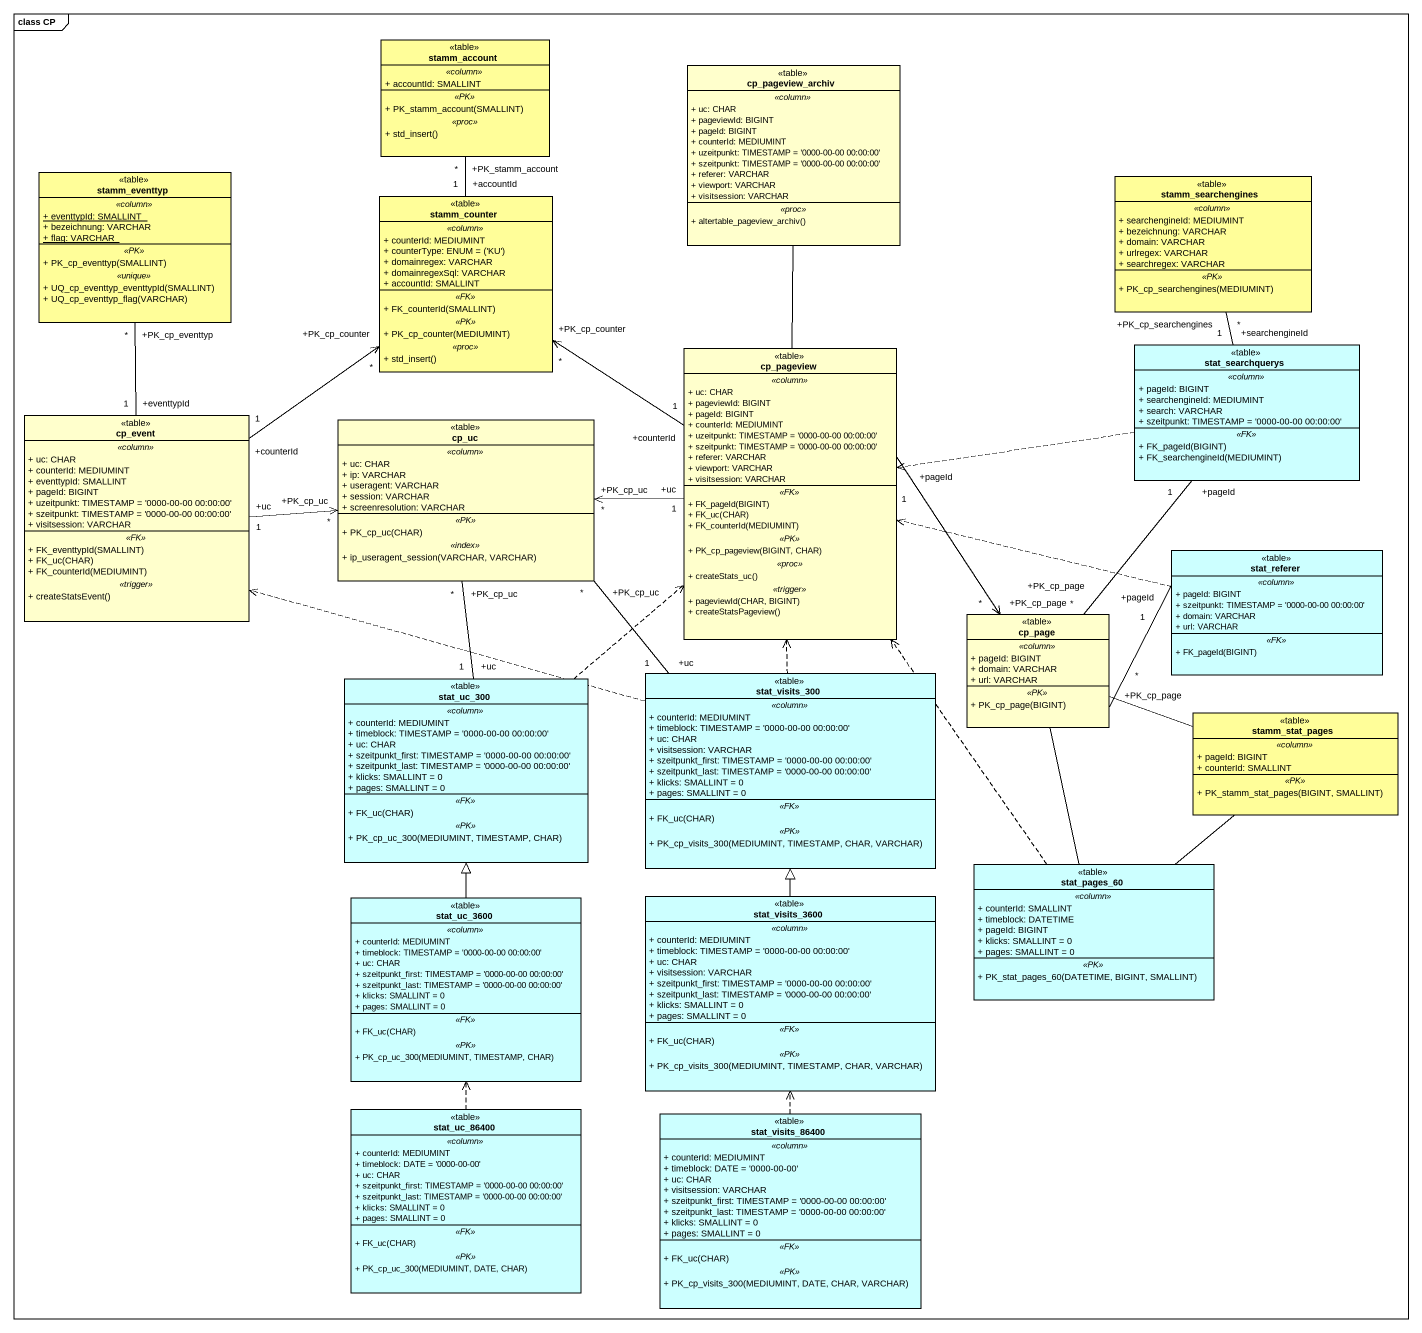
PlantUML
@startuml
mainframe class CP
hide circle
hide empty members
skinparam classAttributeIconSize 0
class stamm_account <<table>> #FFFE99 {
  .. <<column>> ..
  + accountId: SMALLINT
  .. <<PK>> ..
  + PK_stamm_account(SMALLINT)
  .. <<proc>> ..
  + std_insert()
}
class cp_pageview_archiv <<table>> {
  .. <<column>> ..
  + uc: CHAR
  + pageviewId: BIGINT
  + pageId: BIGINT
  + counterId: MEDIUMINT
  + uzeitpunkt: TIMESTAMP = '0000-00-00 00:00:00'
  + szeitpunkt: TIMESTAMP = '0000-00-00 00:00:00'
  + referer: VARCHAR
  + viewport: VARCHAR
  + visitsession: VARCHAR
  .. <<proc>> ..
  + altertable_pageview_archiv()
}
class stamm_eventtyp <<table>> #FFFE99 {
  .. <<column>> ..
  {static} + eventtypId: SMALLINT
  + bezeichnung: VARCHAR
  {static} + flag: VARCHAR
  .. <<PK>> ..
  + PK_cp_eventtyp(SMALLINT)
  .. <<unique>> ..
  + UQ_cp_eventtyp_eventtypId(SMALLINT)
  + UQ_cp_eventtyp_flag(VARCHAR)
}
class stamm_counter <<table>> #FFFE99 {
  .. <<column>> ..
  + counterId: MEDIUMINT
  {field} + counterType: ENUM = ('KU')
  + domainregex: VARCHAR
  + domainregexSql: VARCHAR
  + accountId: SMALLINT
  .. <<FK>> ..
  + FK_counterId(SMALLINT)
  .. <<PK>> ..
  + PK_cp_counter(MEDIUMINT)
  .. <<proc>> ..
  + std_insert()
}
class stamm_searchengines <<table>> #FFFE99 {
  .. <<column>> ..
  + searchengineId: MEDIUMINT
  + bezeichnung: VARCHAR
  + domain: VARCHAR
  + urlregex: VARCHAR
  + searchregex: VARCHAR
  .. <<PK>> ..
  + PK_cp_searchengines(MEDIUMINT)
}
class cp_pageview <<table>> {
  .. <<column>> ..
  + uc: CHAR
  + pageviewId: BIGINT
  + pageId: BIGINT
  + counterId: MEDIUMINT
  + uzeitpunkt: TIMESTAMP = '0000-00-00 00:00:00'
  + szeitpunkt: TIMESTAMP = '0000-00-00 00:00:00'
  + referer: VARCHAR
  + viewport: VARCHAR
  + visitsession: VARCHAR
  .. <<FK>> ..
  + FK_pageId(BIGINT)
  + FK_uc(CHAR)
  + FK_counterId(MEDIUMINT)
  .. <<PK>> ..
  + PK_cp_pageview(BIGINT, CHAR)
  .. <<proc>> ..
  + createStats_uc()
  .. <<trigger>> ..
  + pageviewId(CHAR, BIGINT)
  + createStatsPageview()
}
class stat_searchquerys <<table>> #CCFFFF {
  .. <<column>> ..
  + pageId: BIGINT
  + searchengineId: MEDIUMINT
  + search: VARCHAR
  + szeitpunkt: TIMESTAMP = '0000-00-00 00:00:00'
  .. <<FK>> ..
  + FK_pageId(BIGINT)
  + FK_searchengineId(MEDIUMINT)
}
class cp_event <<table>> {
  .. <<column>> ..
  + uc: CHAR
  + counterId: MEDIUMINT
  + eventtypId: SMALLINT
  + pageId: BIGINT
  + uzeitpunkt: TIMESTAMP = '0000-00-00 00:00:00'
  + szeitpunkt: TIMESTAMP = '0000-00-00 00:00:00'
  + visitsession: VARCHAR
  .. <<FK>> ..
  + FK_eventtypId(SMALLINT)
  + FK_uc(CHAR)
  + FK_counterId(MEDIUMINT)
  .. <<trigger>> ..
  + createStatsEvent()
}
class cp_uc <<table>> {
  .. <<column>> ..
  + uc: CHAR
  + ip: VARCHAR
  + useragent: VARCHAR
  + session: VARCHAR
  + screenresolution: VARCHAR
  .. <<PK>> ..
  + PK_cp_uc(CHAR)
  .. <<index>> ..
  + ip_useragent_session(VARCHAR, VARCHAR)
}
class stat_referer <<table>> #CCFFFF {
  .. <<column>> ..
  + pageId: BIGINT
  + szeitpunkt: TIMESTAMP = '0000-00-00 00:00:00'
  + domain: VARCHAR
  + url: VARCHAR
  .. <<FK>> ..
  + FK_pageId(BIGINT)
}
class cp_page <<table>> {
  .. <<column>> ..
  + pageId: BIGINT
  + domain: VARCHAR
  + url: VARCHAR
  .. <<PK>> ..
  + PK_cp_page(BIGINT)
}
class stat_visits_300 <<table>> #CCFFFF {
  .. <<column>> ..
  + counterId: MEDIUMINT
  + timeblock: TIMESTAMP = '0000-00-00 00:00:00'
  + uc: CHAR
  + visitsession: VARCHAR
  + szeitpunkt_first: TIMESTAMP = '0000-00-00 00:00:00'
  + szeitpunkt_last: TIMESTAMP = '0000-00-00 00:00:00'
  + klicks: SMALLINT = 0
  + pages: SMALLINT = 0
  .. <<FK>> ..
  + FK_uc(CHAR)
  .. <<PK>> ..
  + PK_cp_visits_300(MEDIUMINT, TIMESTAMP, CHAR, VARCHAR)
}
class stat_uc_300 <<table>> #CCFFFF {
  .. <<column>> ..
  + counterId: MEDIUMINT
  + timeblock: TIMESTAMP = '0000-00-00 00:00:00'
  + uc: CHAR
  + szeitpunkt_first: TIMESTAMP = '0000-00-00 00:00:00'
  + szeitpunkt_last: TIMESTAMP = '0000-00-00 00:00:00'
  + klicks: SMALLINT = 0
  + pages: SMALLINT = 0
  .. <<FK>> ..
  + FK_uc(CHAR)
  .. <<PK>> ..
  + PK_cp_uc_300(MEDIUMINT, TIMESTAMP, CHAR)
}
class stamm_stat_pages <<table>> #FFFE99 {
  .. <<column>> ..
  + pageId: BIGINT
  + counterId: SMALLINT
  .. <<PK>> ..
  + PK_stamm_stat_pages(BIGINT, SMALLINT)
}
class stat_pages_60 <<table>> #CCFFFF {
  .. <<column>> ..
  + counterId: SMALLINT
  + timeblock: DATETIME
  + pageId: BIGINT
  + klicks: SMALLINT = 0
  + pages: SMALLINT = 0
  .. <<PK>> ..
  + PK_stat_pages_60(DATETIME, BIGINT, SMALLINT)
}
class stat_uc_3600 <<table>> #CCFFFF {
  .. <<column>> ..
  + counterId: MEDIUMINT
  + timeblock: TIMESTAMP = '0000-00-00 00:00:00'
  + uc: CHAR
  + szeitpunkt_first: TIMESTAMP = '0000-00-00 00:00:00'
  + szeitpunkt_last: TIMESTAMP = '0000-00-00 00:00:00'
  + klicks: SMALLINT = 0
  + pages: SMALLINT = 0
  .. <<FK>> ..
  + FK_uc(CHAR)
  .. <<PK>> ..
  + PK_cp_uc_300(MEDIUMINT, TIMESTAMP, CHAR)
}
class stat_visits_3600 <<table>> #CCFFFF {
  .. <<column>> ..
  + counterId: MEDIUMINT
  + timeblock: TIMESTAMP = '0000-00-00 00:00:00'
  + uc: CHAR
  + visitsession: VARCHAR
  + szeitpunkt_first: TIMESTAMP = '0000-00-00 00:00:00'
  + szeitpunkt_last: TIMESTAMP = '0000-00-00 00:00:00'
  + klicks: SMALLINT = 0
  + pages: SMALLINT = 0
  .. <<FK>> ..
  + FK_uc(CHAR)
  .. <<PK>> ..
  + PK_cp_visits_300(MEDIUMINT, TIMESTAMP, CHAR, VARCHAR)
}
class stat_uc_86400 <<table>> #CCFFFF {
  .. <<column>> ..
  + counterId: MEDIUMINT
  + timeblock: DATE = '0000-00-00'
  + uc: CHAR
  + szeitpunkt_first: TIMESTAMP = '0000-00-00 00:00:00'
  + szeitpunkt_last: TIMESTAMP = '0000-00-00 00:00:00'
  + klicks: SMALLINT = 0
  + pages: SMALLINT = 0
  .. <<FK>> ..
  + FK_uc(CHAR)
  .. <<PK>> ..
  + PK_cp_uc_300(MEDIUMINT, DATE, CHAR)
}
class stat_visits_86400 <<table>> #CCFFFF {
  .. <<column>> ..
  + counterId: MEDIUMINT
  + timeblock: DATE = '0000-00-00'
  + uc: CHAR
  + visitsession: VARCHAR
  + szeitpunkt_first: TIMESTAMP = '0000-00-00 00:00:00'
  + szeitpunkt_last: TIMESTAMP = '0000-00-00 00:00:00'
  + klicks: SMALLINT = 0
  + pages: SMALLINT = 0
  .. <<FK>> ..
  + FK_uc(CHAR)
  .. <<PK>> ..
  + PK_cp_visits_300(MEDIUMINT, DATE, CHAR, VARCHAR)
}
cp_pageview_archiv -- cp_pageview
stamm_counter "+accountId\n1" -up- "+PK_stamm_account\n*" stamm_account
cp_pageview "+counterId\n1" -up-> "+PK_cp_counter\n*" stamm_counter
cp_pageview "+uc\n1" -left-> "+PK_cp_uc\n*" cp_uc
cp_pageview "+pageId\n1" --> "+PK_cp_page\n*" cp_page
stat_searchquerys "+searchengineId\n1" -up- "+PK_cp_searchengines\n*" stamm_searchengines
stat_searchquerys .left.> cp_pageview
stat_searchquerys "+pageId\n1" -- "+PK_cp_page\n*" cp_page
cp_event "+eventtypId\n1" -up- "+PK_cp_eventtyp\n*" stamm_eventtyp
cp_event "+counterId\n1" -up-> "+PK_cp_counter\n*" stamm_counter
cp_event "+uc\n1" -right-> "+PK_cp_uc\n*" cp_uc
stat_referer .left.> cp_pageview
stat_referer "+pageId\n1" -left- "+PK_cp_page\n*" cp_page
stat_visits_300 .up.> cp_pageview
stat_visits_300 .left.> cp_event
stat_visits_300 "+uc\n1" -up- "+PK_cp_uc\n*" cp_uc
stat_uc_300 .up.> cp_pageview
stat_uc_300 "+uc\n1" -up- "+PK_cp_uc\n*" cp_uc
stamm_stat_pages -left- cp_page
stat_pages_60 .up.> cp_pageview
stat_pages_60 -up- cp_page
stat_pages_60 -up- stamm_stat_pages
stat_uc_3600 -up-|> stat_uc_300
stat_visits_3600 -up-|> stat_visits_300
stat_uc_86400 .up.> stat_uc_3600
stat_visits_86400 .up.> stat_visits_3600
@enduml
